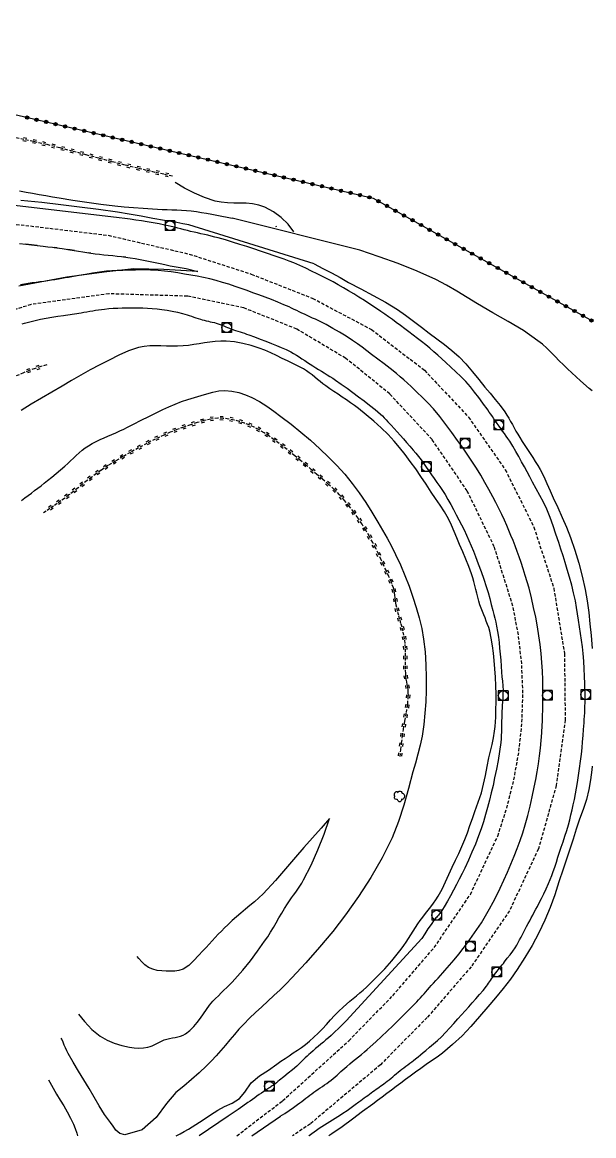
# Model space of a CAD drawing. Header units: millimetres. Extents: x 164000 to 165000, y 151998 to 153000.
# Drawn here: x 164912.5 to 165000.2, y 152000 to 152171 of the extents above; entities that cross this region are included whole.
import ezdxf

# ---------------------------------------------------------------- set-up
doc = ezdxf.new("R2010")
doc.units = ezdxf.units.MM
doc.linetypes.add('DASHED', pattern=[0.75, 0.5, -0.25])
doc.layers.get('0').update_dxf_attribs({"linetype": 'CONTINUOUS'})
for name, color, linetype in [('W0001', 6, 'DASHED'), ('W0008', 7, 'CONTINUOUS'), ('W0010', 4, 'CONTINUOUS'), ('W0211', 2, 'CONTINUOUS'), ('W0214', 2, 'CONTINUOUS'), ('W0220', 5, 'DASHED'), ('W0300', 7, 'CONTINUOUS'), ('W0323', 7, 'CONTINUOUS'), ('W0420', 7, 'CONTINUOUS')]:
    doc.layers.add(name, color=color, linetype=linetype)

# ---------------------------------------------------------------- blocks, each defined once
blk = doc.blocks.new('T420')
for p, q in [((0.75, 0.75), (-0.75, 0.75)), ((-0.75, 0.75), (-0.75, -0.75)), ((0.75, 0.75), (0.75, -0.75)), ((0.75, -0.75), (-0.75, -0.75))]:
    blk.add_line(p, q)
blk.add_ellipse((0, 0), major_axis=(-0.53, 0.53), ratio=1, start_param=3.926991, end_param=10.210176)
blk = doc.blocks.new('T300')
for p, q in [((-0.8, 0.51), (-0.86, 0.34)), ((-0.86, 0.34), (-0.86, 0.17)), ((-0.86, 0.17), (-0.74, 0.06)), ((-0.69, 0.63), (-0.8, 0.51)), ((-0.8, -0.06), (-0.74, 0.06)), ((-0.74, 0.06), (-0.69, 0.11)), ((-0.57, 0.69), (-0.69, 0.63)), ((-0.46, 0.69), (-0.57, 0.69)), ((-0.29, 0.63), (-0.46, 0.69)), ((-0.29, 0.63), (-0.17, 0.74)), ((-0.23, 0.57), (-0.29, 0.63)), ((-0.17, 0.74), (-0.06, 0.8)), ((-0.06, 0.8), (0.06, 0.8)), ((0.06, 0.8), (0.23, 0.74)), ((0.23, 0.74), (0.34, 0.63)), ((0.34, 0.63), (0.4, 0.51)), ((0.46, 0.46), (0.34, 0.46)), ((0.4, 0.51), (0.4, 0.46)), ((0.57, 0.4), (0.46, 0.46)), ((0.57, 0.4), (0.69, 0.29)), ((0.69, 0.29), (0.74, 0.17)), ((0.74, 0.06), (0.69, -0.17)), ((0.74, 0.17), (0.74, 0.06)), ((-0.8, -0.17), (-0.8, -0.06)), ((-0.8, -0.23), (-0.8, -0.17)), ((-0.74, -0.34), (-0.8, -0.23)), ((-0.69, -0.4), (-0.74, -0.34)), ((-0.51, -0.46), (-0.69, -0.4)), ((-0.4, -0.46), (-0.51, -0.46)), ((-0.4, -0.46), (-0.34, -0.46)), ((-0.34, -0.46), (-0.34, -0.4)), ((-0.34, -0.51), (-0.34, -0.46)), ((-0.29, -0.63), (-0.34, -0.51)), ((-0.17, -0.74), (-0.29, -0.63)), ((-0.06, -0.8), (-0.17, -0.74)), ((0.06, -0.8), (-0.06, -0.8)), ((0.17, -0.74), (0.06, -0.8)), ((0.23, -0.69), (0.17, -0.74)), ((0.29, -0.46), (0.23, -0.46)), ((0.29, -0.63), (0.23, -0.69)), ((0.46, -0.4), (0.29, -0.46)), ((0.34, -0.51), (0.29, -0.63)), ((0.34, -0.51), (0.34, -0.46)), ((0.57, -0.34), (0.46, -0.4)), ((0.63, -0.29), (0.57, -0.34)), ((0.69, -0.17), (0.63, -0.29))]:
    blk.add_line(p, q)
blk = doc.blocks.new('t323o')
at = {"color": 0, "linetype": 'Continuous'}
for radius in [0.25, 0.15]:
    blk.add_circle((0, 0), radius, dxfattribs=at)
blk = doc.blocks.new('t220o')
at = {"color": 0, "linetype": 'Continuous'}
for p, q in [((-0.25, 0.25), (0.25, 0.25)), ((-0.25, -0.25), (0.25, -0.25))]:
    blk.add_line(p, q, dxfattribs=at)

msp = doc.modelspace()

# ---------------------------------------------------------------- linework, layer by layer
at = {"layer": 'W0001'}
for points in [[(164900.34, 152140.8), (164913.03, 152139.81), (164925.71, 152138.28), (164938.14, 152135.4), (164947.67, 152132.31), (164957.1, 152128.6), (164966.13, 152123.8), (164974.28, 152117.55), (164981.02, 152110.36), (164986.66, 152102.28), (164991.07, 152093.46), (164994.11, 152084.07), (164995.75, 152074.03), (164995.86, 152063.86), (164994.5, 152053.8), (164991.74, 152044.04), (164987.31, 152034.56), (164981.43, 152025.96), (164974.67, 152018.16), (164967.49, 152010.89), (164956.73, 152001.82), (164954, 152000)], [(164945.45, 152000), (164952.48, 152005.38), (164962.63, 152014.58), (164969.39, 152021.51), (164975.76, 152028.92), (164981.31, 152037.07), (164985.51, 152046.03), (164986.89, 152050.29), (164987.98, 152054.64), (164988.77, 152059.05), (164989.23, 152063.5), (164989.37, 152067.99), (164989.19, 152072.47), (164988.68, 152076.94), (164987.83, 152081.35), (164984.97, 152090.46), (164980.81, 152099.05), (164975.42, 152106.93), (164968.92, 152113.93), (164962.15, 152119.41), (164954.64, 152123.89), (164946.49, 152127.14), (164937.87, 152128.93), (164925.8, 152129.3), (164913.84, 152127.65), (164902.31, 152124)]]:
    msp.add_lwpolyline(points, dxfattribs=at)
at = {"layer": 'W0008'}
for points in [[(164927.38, 152140.99), (164894.71, 152144.79)], [(164956.49, 152000), (164956.56, 152000.05), (164956.94, 152000.33), (164957.32, 152000.61), (164957.7, 152000.88), (164958.09, 152001.15), (164958.48, 152001.42), (164958.88, 152001.68), (164959.29, 152001.94), (164959.7, 152002.19), (164960.11, 152002.44), (164960.52, 152002.69), (164960.93, 152002.95), (164961.34, 152003.2), (164961.74, 152003.47), (164962.36, 152003.9), (164962.98, 152004.33), (164963.59, 152004.78), (164964.2, 152005.22), (164964.47, 152005.42), (164964.74, 152005.61), (164965.01, 152005.81), (164965.28, 152006), (164965.54, 152006.2), (164965.81, 152006.4), (164966.08, 152006.59), (164966.35, 152006.79), (164966.59, 152006.96), (164966.83, 152007.13), (164967.08, 152007.3), (164967.32, 152007.47), (164967.56, 152007.64), (164967.8, 152007.81), (164968.03, 152007.98), (164968.27, 152008.16), (164968.55, 152008.38), (164968.84, 152008.61), (164969.12, 152008.84), (164969.39, 152009.07), (164969.67, 152009.31), (164969.95, 152009.54), (164970.23, 152009.77), (164970.51, 152010), (164970.8, 152010.23), (164971.1, 152010.45), (164971.4, 152010.68), (164971.7, 152010.9), (164971.99, 152011.12), (164972.29, 152011.35), (164972.59, 152011.57), (164972.88, 152011.8), (164973.28, 152012.12), (164973.67, 152012.44), (164974.06, 152012.77), (164974.45, 152013.1), (164975.05, 152013.61), (164975.66, 152014.12), (164976.27, 152014.63), (164976.85, 152015.18), (164977.51, 152015.85), (164978.14, 152016.55), (164978.76, 152017.25), (164979.38, 152017.95), (164979.94, 152018.56), (164980.49, 152019.18), (164981.05, 152019.79), (164981.6, 152020.41), (164982.15, 152021.04), (164982.71, 152021.67), (164983.25, 152022.31), (164983.78, 152022.97), (164983.94, 152023.19), (164984.1, 152023.41), (164984.25, 152023.63), (164984.41, 152023.86), (164984.56, 152024.08), (164984.71, 152024.31), (164984.86, 152024.53), (164985.02, 152024.75), (164985.21, 152025), (164985.4, 152025.25), (164985.59, 152025.49), (164985.79, 152025.74), (164985.98, 152025.98), (164986.17, 152026.23), (164986.37, 152026.47), (164986.56, 152026.72), (164986.97, 152027.25), (164987.39, 152027.78), (164987.8, 152028.32), (164988.18, 152028.88), (164988.42, 152029.27), (164988.65, 152029.68), (164988.87, 152030.08), (164989.09, 152030.5), (164989.29, 152030.91), (164989.5, 152031.32), (164989.71, 152031.73), (164989.93, 152032.14), (164990.17, 152032.58), (164990.41, 152033.02), (164990.65, 152033.45), (164990.88, 152033.89), (164991.12, 152034.33), (164991.36, 152034.77), (164991.59, 152035.21), (164991.82, 152035.65), (164992.21, 152036.41), (164992.59, 152037.17), (164992.95, 152037.94), (164993.3, 152038.72), (164993.56, 152039.34), (164993.8, 152039.97), (164994.02, 152040.6), (164994.25, 152041.23), (164994.51, 152042), (164994.75, 152042.77), (164995, 152043.54), (164995.24, 152044.31), (164995.53, 152045.16), (164995.81, 152046.02), (164996.09, 152046.87), (164996.35, 152047.73), (164996.56, 152048.5), (164996.75, 152049.27), (164996.93, 152050.04), (164997.11, 152050.81), (164997.29, 152051.66), (164997.45, 152052.52), (164997.61, 152053.38), (164997.75, 152054.24), (164997.92, 152055.32), (164998.08, 152056.42), (164998.22, 152057.51), (164998.35, 152058.61), (164998.45, 152059.55), (164998.54, 152060.49), (164998.62, 152061.44), (164998.7, 152062.38), (164998.73, 152062.89), (164998.77, 152063.41), (164998.8, 152063.92), (164998.83, 152064.43), (164998.86, 152064.94), (164998.88, 152065.46), (164998.9, 152065.97), (164998.91, 152066.48), (164998.92, 152067.21), (164998.91, 152067.94), (164998.88, 152068.67), (164998.86, 152069.4), (164998.82, 152070.56), (164998.77, 152071.72), (164998.71, 152072.88), (164998.62, 152074.04), (164998.5, 152075.07), (164998.36, 152076.1), (164998.2, 152077.13), (164998.05, 152078.16), (164997.91, 152079.16), (164997.77, 152080.15), (164997.61, 152081.14), (164997.43, 152082.13), (164997.16, 152083.35), (164996.86, 152084.57), (164996.53, 152085.78), (164996.19, 152086.98), (164995.88, 152088.02), (164995.55, 152089.05), (164995.21, 152090.08), (164994.87, 152091.11), (164994.44, 152092.39), (164994.01, 152093.68), (164993.55, 152094.95), (164993.03, 152096.21), (164992.53, 152097.28), (164991.98, 152098.32), (164991.41, 152099.35), (164990.85, 152100.39), (164990.43, 152101.17), (164990.02, 152101.95), (164989.6, 152102.72), (164989.18, 152103.49), (164988.73, 152104.29), (164988.28, 152105.1), (164987.82, 152105.89), (164987.34, 152106.68), (164987.08, 152107.07), (164986.81, 152107.46), (164986.54, 152107.84), (164986.26, 152108.22), (164985.99, 152108.6), (164985.71, 152108.98), (164985.43, 152109.37), (164985.16, 152109.75), (164984.92, 152110.09), (164984.68, 152110.44), (164984.44, 152110.79), (164984.21, 152111.13), (164983.97, 152111.48), (164983.73, 152111.82), (164983.49, 152112.16), (164983.24, 152112.5), (164982.61, 152113.35), (164981.96, 152114.19), (164981.3, 152115.02), (164980.6, 152115.82), (164979.86, 152116.59), (164979.09, 152117.32), (164978.3, 152118.04), (164977.52, 152118.76), (164976.92, 152119.32), (164976.32, 152119.87), (164975.71, 152120.41), (164975.09, 152120.95), (164974.46, 152121.46), (164973.82, 152121.96), (164973.18, 152122.45), (164972.53, 152122.94), (164971.88, 152123.44), (164971.23, 152123.93), (164970.57, 152124.43), (164969.91, 152124.91), (164969.33, 152125.33), (164968.75, 152125.74), (164968.16, 152126.15), (164967.57, 152126.56), (164966.73, 152127.13), (164965.88, 152127.69), (164965.03, 152128.25), (164964.17, 152128.79), (164963.39, 152129.28), (164962.6, 152129.76), (164961.81, 152130.23), (164961.01, 152130.68), (164960.22, 152131.12), (164959.42, 152131.54), (164958.61, 152131.95), (164957.8, 152132.36), (164956.91, 152132.79), (164956.02, 152133.22), (164955.12, 152133.64), (164954.22, 152134.03), (164953.46, 152134.33), (164952.7, 152134.6), (164951.93, 152134.87), (164951.17, 152135.13), (164950.13, 152135.49), (164949.08, 152135.85), (164948.03, 152136.2), (164946.99, 152136.54), (164945.88, 152136.89), (164944.78, 152137.24), (164943.68, 152137.57), (164942.56, 152137.89), (164942.04, 152138.02), (164941.51, 152138.15), (164940.99, 152138.28), (164940.46, 152138.4), (164939.93, 152138.52), (164939.41, 152138.64), (164938.88, 152138.76), (164938.35, 152138.88), (164937.86, 152139.01), (164937.36, 152139.13), (164936.87, 152139.26), (164936.38, 152139.38), (164935.88, 152139.51), (164935.38, 152139.63), (164934.89, 152139.75), (164934.39, 152139.85), (164933.5, 152140.03), (164932.6, 152140.19), (164931.7, 152140.33), (164930.8, 152140.48), (164929.95, 152140.61), (164929.09, 152140.74), (164928.23, 152140.87), (164927.38, 152140.99)], [(164912.08, 152137.02), (164913.02, 152136.93), (164913.89, 152136.83), (164914.79, 152136.73), (164913.02, 152136.93), (164915.7, 152136.62), (164916.42, 152136.53), (164917.15, 152136.44), (164917.88, 152136.34), (164917.39, 152136.41), (164918.61, 152136.24), (164919.24, 152136.15), (164919.88, 152136.05), (164920.51, 152135.95), (164919.47, 152136.12), (164921.14, 152135.84), (164921.78, 152135.74), (164922.41, 152135.64), (164923.04, 152135.55), (164922.71, 152135.59), (164923.68, 152135.46), (164924.35, 152135.37), (164925.03, 152135.3), (164925.7, 152135.23)], [(164925.7, 152135.23), (164926.38, 152135.16), (164927.05, 152135.09), (164927.73, 152135.02), (164928.4, 152134.93), (164928.04, 152135), (164929.07, 152134.84), (164929.85, 152134.71), (164930.61, 152134.57), (164931.38, 152134.42)], [(164931.38, 152134.42), (164932.14, 152134.26)], [(164932.14, 152134.26), (164932.9, 152134.09), (164933.67, 152133.93), (164934.4, 152133.78), (164935.2, 152133.62), (164936.42, 152133.39), (164937.65, 152133.16)], [(164937.65, 152133.16), (164939.44, 152132.71), (164934.21, 152133.02), (164929.61, 152133.14), (164925.48, 152132.69), (164919.32, 152131.86), (164911.96, 152130.45)], [(164912.46, 152124.69), (164912.86, 152124.79), (164913.26, 152124.9), (164913.67, 152125.01), (164914.07, 152125.11), (164914.48, 152125.21), (164914.88, 152125.31), (164915.29, 152125.4), (164916.17, 152125.57), (164917.05, 152125.71), (164917.94, 152125.85), (164918.82, 152125.99), (164919.16, 152126.04), (164919.5, 152126.09), (164919.84, 152126.14), (164920.17, 152126.19), (164920.51, 152126.24), (164920.85, 152126.29), (164921.18, 152126.34), (164921.52, 152126.39), (164921.97, 152126.47), (164922.42, 152126.54), (164922.86, 152126.62), (164923.31, 152126.7), (164923.76, 152126.77), (164924.21, 152126.84), (164924.66, 152126.91), (164925.11, 152126.96), (164925.8, 152127.02), (164926.48, 152127.07), (164927.17, 152127.1), (164927.86, 152127.12), (164928.64, 152127.15), (164929.42, 152127.16), (164930.21, 152127.17), (164930.99, 152127.15), (164931.73, 152127.11), (164932.46, 152127.06), (164933.2, 152127), (164933.93, 152126.91), (164934.73, 152126.79), (164935.53, 152126.64), (164936.32, 152126.48), (164937.11, 152126.29), (164937.46, 152126.19), (164937.8, 152126.08), (164938.14, 152125.97), (164938.48, 152125.85), (164938.82, 152125.73), (164939.15, 152125.61), (164939.49, 152125.5), (164939.84, 152125.4), (164940.14, 152125.31), (164940.45, 152125.24), (164940.76, 152125.16), (164941.07, 152125.09), (164941.37, 152125.02), (164941.68, 152124.95), (164941.99, 152124.87), (164942.29, 152124.78), (164942.58, 152124.68), (164942.87, 152124.58), (164943.16, 152124.47), (164943.44, 152124.36), (164943.73, 152124.24), (164944.01, 152124.13), (164944.3, 152124.02), (164944.59, 152123.91), (164944.92, 152123.79), (164945.26, 152123.68), (164945.6, 152123.57), (164945.93, 152123.45), (164946.27, 152123.34), (164946.61, 152123.23), (164946.95, 152123.11), (164947.28, 152123), (164948.16, 152122.67), (164949.04, 152122.34), (164949.92, 152122), (164950.79, 152121.65), (164951.53, 152121.35), (164952.27, 152121.05), (164953.01, 152120.73), (164953.73, 152120.38), (164954.17, 152120.14), (164954.6, 152119.88), (164955.03, 152119.61), (164955.45, 152119.33), (164955.87, 152119.05), (164956.29, 152118.77), (164956.71, 152118.49), (164957.13, 152118.22), (164957.56, 152117.95), (164957.99, 152117.68), (164958.43, 152117.41), (164958.86, 152117.14), (164959.3, 152116.87), (164959.73, 152116.6), (164960.16, 152116.32), (164960.58, 152116.04), (164961.48, 152115.42), (164962.38, 152114.79), (164963.27, 152114.15), (164964.14, 152113.5), (164965, 152112.85), (164965.84, 152112.2), (164966.68, 152111.53), (164967.49, 152110.83), (164967.79, 152110.54), (164968.08, 152110.25), (164968.36, 152109.94), (164968.65, 152109.64), (164969.12, 152109.14), (164969.59, 152108.62), (164970.05, 152108.11), (164970.51, 152107.59), (164971.01, 152107.02), (164971.52, 152106.45), (164972.01, 152105.88), (164972.5, 152105.3), (164972.92, 152104.8), (164973.33, 152104.3), (164973.73, 152103.79), (164974.12, 152103.28), (164974.54, 152102.7), (164974.94, 152102.11), (164975.34, 152101.52), (164975.74, 152100.93), (164976.17, 152100.32), (164976.59, 152099.71), (164977.01, 152099.1), (164977.41, 152098.47), (164977.86, 152097.71), (164978.29, 152096.94), (164978.7, 152096.15), (164979.11, 152095.37), (164979.53, 152094.6), (164979.94, 152093.82), (164980.35, 152093.04), (164980.73, 152092.24), (164981.09, 152091.43), (164981.43, 152090.61), (164981.76, 152089.78), (164982.08, 152088.95), (164982.52, 152087.81), (164982.95, 152086.66), (164983.37, 152085.5), (164983.75, 152084.34), (164984.03, 152083.42), (164984.28, 152082.5), (164984.51, 152081.57), (164984.75, 152080.64), (164984.91, 152080.05), (164985.07, 152079.46), (164985.22, 152078.87), (164985.34, 152078.27), (164985.49, 152077.43), (164985.61, 152076.59), (164985.71, 152075.74), (164985.8, 152074.9), (164985.89, 152073.98), (164985.97, 152073.05), (164986.03, 152072.13), (164986.1, 152071.2), (164986.16, 152070.5), (164986.23, 152069.8), (164986.29, 152069.1), (164986.32, 152068.4), (164986.31, 152067.94), (164986.3, 152067.48), (164986.28, 152067.03), (164986.25, 152066.57), (164986.21, 152066.12), (164986.18, 152065.67), (164986.15, 152065.21), (164986.13, 152064.76), (164986.11, 152064.21), (164986.1, 152063.66), (164986.09, 152063.12), (164986.08, 152062.57), (164986.07, 152062.02), (164986.05, 152061.48), (164986.01, 152060.93), (164985.97, 152060.39), (164985.79, 152059.01), (164985.56, 152057.65), (164985.3, 152056.29), (164985.02, 152054.94), (164984.78, 152053.8), (164984.52, 152052.66), (164984.24, 152051.53), (164983.94, 152050.4), (164983.63, 152049.31), (164983.3, 152048.22), (164982.95, 152047.14), (164982.57, 152046.06), (164982.08, 152044.8), (164981.55, 152043.56), (164981, 152042.32), (164980.44, 152041.1), (164980.02, 152040.25), (164979.6, 152039.4), (164979.16, 152038.56), (164978.71, 152037.73), (164978.25, 152036.86), (164977.79, 152036), (164977.3, 152035.15), (164976.77, 152034.33), (164976.65, 152034.17), (164976.53, 152034.02), (164976.4, 152033.87), (164976.27, 152033.73), (164976.14, 152033.59), (164976.01, 152033.44), (164975.89, 152033.29), (164975.77, 152033.14), (164975.26, 152032.45), (164974.76, 152031.75), (164974.29, 152031.03), (164973.83, 152030.31)], [(164962.23, 152017.63), (164973.83, 152030.31)], [(164962.23, 152017.63), (164961.66, 152017.06), (164961.08, 152016.49), (164960.5, 152015.94), (164959.91, 152015.39), (164959.52, 152015.05), (164959.13, 152014.71), (164958.73, 152014.37), (164958.33, 152014.04), (164957.93, 152013.71), (164957.53, 152013.38), (164957.14, 152013.04), (164956.75, 152012.69), (164956.48, 152012.45), (164956.22, 152012.2), (164955.96, 152011.95), (164955.7, 152011.69), (164955.44, 152011.44), (164955.18, 152011.19), (164954.92, 152010.94), (164954.65, 152010.7), (164954, 152010.14), (164953.34, 152009.61), (164952.67, 152009.07), (164952, 152008.54), (164951.76, 152008.33), (164951.51, 152008.13), (164951.26, 152007.92), (164951.01, 152007.73), (164950.87, 152007.64), (164950.74, 152007.55), (164950.61, 152007.46), (164950.47, 152007.37), (164950.33, 152007.29), (164950.2, 152007.2), (164950.06, 152007.12), (164949.93, 152007.03), (164949.58, 152006.79), (164949.23, 152006.55), (164948.88, 152006.31), (164948.53, 152006.06), (164948.19, 152005.82), (164947.84, 152005.57), (164947.49, 152005.33), (164947.15, 152005.09), (164946.39, 152004.56), (164945.64, 152004.03), (164944.88, 152003.51), (164944.13, 152002.98)], [(164944.13, 152002.98), (164939.65, 152000)]]:
    msp.add_lwpolyline(points, dxfattribs=at)
at = {"layer": 'W0010'}
for points in [[(164938.06, 152139.91), (164937.13, 152140.07), (164936.21, 152140.23), (164935.29, 152140.39), (164934.36, 152140.56), (164932.55, 152140.88), (164930.74, 152141.21), (164928.92, 152141.53), (164927.11, 152141.82), (164924.21, 152142.24), (164921.31, 152142.62), (164918.41, 152142.97), (164915.51, 152143.31), (164914.43, 152143.42), (164913.35, 152143.53), (164912.27, 152143.63)], [(164957.32, 152133.92), (164938.06, 152139.91)], [(164952.12, 152002.98), (164952.79, 152003.43), (164953.46, 152003.88), (164954.12, 152004.35), (164954.78, 152004.82), (164955.1, 152005.05), (164955.41, 152005.28), (164955.72, 152005.51), (164956.02, 152005.75), (164956.33, 152005.98), (164956.64, 152006.22), (164956.95, 152006.45), (164957.26, 152006.68), (164957.59, 152006.91), (164957.92, 152007.14), (164958.26, 152007.36), (164958.59, 152007.58), (164958.93, 152007.81), (164959.26, 152008.03), (164959.59, 152008.27), (164959.91, 152008.51), (164960.22, 152008.77), (164960.53, 152009.03), (164960.83, 152009.29), (164961.13, 152009.56), (164961.43, 152009.84), (164961.73, 152010.11), (164962.03, 152010.38), (164962.33, 152010.64), (164962.78, 152011.02), (164963.23, 152011.39), (164963.68, 152011.76), (164964.13, 152012.13), (164964.59, 152012.5), (164965.04, 152012.88), (164965.48, 152013.25), (164965.92, 152013.64), (164966.8, 152014.43), (164967.67, 152015.24), (164968.52, 152016.05), (164969.38, 152016.87), (164970.31, 152017.79), (164971.24, 152018.7), (164972.17, 152019.63), (164973.07, 152020.57), (164973.35, 152020.87), (164973.63, 152021.18), (164973.91, 152021.49), (164974.19, 152021.8), (164974.46, 152022.12), (164974.73, 152022.43), (164975.01, 152022.74), (164975.28, 152023.05), (164975.63, 152023.44), (164975.99, 152023.83), (164976.34, 152024.22), (164976.7, 152024.61), (164977.05, 152025), (164977.4, 152025.39), (164977.75, 152025.78), (164978.09, 152026.18), (164978.8, 152027.03), (164979.51, 152027.88), (164980.2, 152028.75), (164980.87, 152029.63), (164981.6, 152030.65), (164982.31, 152031.68), (164982.99, 152032.72), (164983.65, 152033.79), (164984.24, 152034.83), (164984.81, 152035.88), (164985.36, 152036.95), (164985.88, 152038.02), (164986.46, 152039.24), (164987.01, 152040.46), (164987.54, 152041.69), (164988.04, 152042.93), (164988.5, 152044.13), (164988.93, 152045.33), (164989.34, 152046.54), (164989.71, 152047.76), (164990.11, 152049.19), (164990.46, 152050.62), (164990.79, 152052.06), (164991.09, 152053.51), (164991.33, 152054.71), (164991.55, 152055.91), (164991.75, 152057.12), (164991.93, 152058.34), (164992.06, 152059.51), (164992.17, 152060.69), (164992.26, 152061.87), (164992.33, 152063.06), (164992.36, 152063.6), (164992.38, 152064.13), (164992.4, 152064.67), (164992.42, 152065.21), (164992.43, 152065.75), (164992.44, 152066.29), (164992.44, 152066.83), (164992.44, 152067.37), (164992.43, 152068.7), (164992.41, 152070.03), (164992.36, 152071.36), (164992.28, 152072.69), (164992.16, 152074.05), (164992, 152075.42), (164991.82, 152076.78), (164991.6, 152078.14), (164991.33, 152079.63), (164991.02, 152081.12), (164990.68, 152082.6), (164990.31, 152084.07), (164990.03, 152085.07), (164989.74, 152086.06), (164989.42, 152087.05), (164989.09, 152088.04), (164988.8, 152088.88), (164988.5, 152089.73), (164988.18, 152090.57), (164987.85, 152091.41), (164987.54, 152092.19), (164987.21, 152092.97), (164986.88, 152093.74), (164986.53, 152094.51), (164986.11, 152095.42), (164985.67, 152096.33), (164985.22, 152097.23), (164984.75, 152098.12), (164984.15, 152099.24), (164983.54, 152100.34), (164982.9, 152101.44), (164982.24, 152102.52), (164981.54, 152103.61), (164980.82, 152104.68), (164980.08, 152105.73), (164979.33, 152106.78), (164978.44, 152108.01), (164977.55, 152109.24), (164976.63, 152110.45), (164975.66, 152111.61), (164974.84, 152112.51), (164973.97, 152113.37), (164973.09, 152114.21), (164972.21, 152115.04), (164971.65, 152115.56), (164971.09, 152116.07), (164970.52, 152116.57), (164969.94, 152117.06), (164969.01, 152117.82), (164968.06, 152118.55), (164967.1, 152119.28), (164966.14, 152120), (164965.42, 152120.54), (164964.7, 152121.09), (164963.97, 152121.62), (164963.23, 152122.13), (164962.24, 152122.77), (164961.23, 152123.39), (164960.21, 152123.99), (164959.18, 152124.56), (164958.77, 152124.77), (164958.35, 152124.98), (164957.93, 152125.18), (164957.5, 152125.38), (164957.08, 152125.57), (164956.65, 152125.76), (164956.23, 152125.95), (164955.81, 152126.15), (164955.42, 152126.34), (164955.03, 152126.53), (164954.64, 152126.72), (164954.25, 152126.91), (164953.86, 152127.1), (164953.47, 152127.28), (164953.07, 152127.46), (164952.68, 152127.63), (164951.72, 152128.03), (164950.76, 152128.4), (164949.79, 152128.76), (164948.82, 152129.12), (164947.91, 152129.46), (164947.01, 152129.8), (164946.1, 152130.13), (164945.18, 152130.44), (164944.22, 152130.76), (164943.25, 152131.06), (164942.28, 152131.34), (164941.29, 152131.6), (164940.33, 152131.82), (164939.36, 152132), (164938.38, 152132.17), (164937.41, 152132.33), (164936.4, 152132.5), (164935.38, 152132.66), (164934.36, 152132.8), (164933.34, 152132.9), (164932.19, 152132.95), (164931.04, 152132.96), (164929.9, 152132.95), (164928.75, 152132.92), (164927.92, 152132.9), (164927.09, 152132.87), (164926.26, 152132.83), (164925.43, 152132.76), (164924.36, 152132.63), (164923.3, 152132.45), (164922.23, 152132.27), (164921.17, 152132.09), (164920.65, 152132), (164920.13, 152131.91), (164919.6, 152131.82), (164919.08, 152131.73), (164918.56, 152131.64), (164918.04, 152131.56), (164917.51, 152131.47), (164916.99, 152131.38), (164916.4, 152131.29), (164915.8, 152131.21), (164915.21, 152131.12), (164914.61, 152131.04), (164914.02, 152130.96), (164913.42, 152130.87), (164912.83, 152130.77), (164912.24, 152130.66)], [(164947.73, 152000), (164952.17, 152003.01)]]:
    msp.add_lwpolyline(points, dxfattribs=at)
at = {"layer": 'W0211'}
for points in [[(164912.06, 152145.1), (164913.08, 152144.93), (164914.09, 152144.74), (164915.1, 152144.56), (164916.12, 152144.38), (164917.13, 152144.2), (164918.15, 152144.04), (164920.28, 152143.7), (164922.42, 152143.38), (164924.56, 152143.08), (164926.7, 152142.82), (164928.15, 152142.67), (164929.6, 152142.55), (164931.05, 152142.44), (164932.5, 152142.34), (164933.24, 152142.29), (164933.98, 152142.27), (164934.73, 152142.24), (164935.47, 152142.22), (164936.21, 152142.2), (164936.95, 152142.16), (164937.69, 152142.11), (164938.43, 152142.04), (164939.23, 152141.94), (164940.02, 152141.81), (164940.8, 152141.67), (164941.59, 152141.52), (164942.37, 152141.36), (164943.15, 152141.21), (164943.94, 152141.05), (164944.72, 152140.91)], [(165000, 152114.38), (164999.56, 152114.76), (164998.2, 152115.94), (164996.86, 152117.14), (164996.21, 152117.76), (164995.58, 152118.39), (164994.95, 152119.03), (164994.33, 152119.67), (164993.7, 152120.31), (164993.05, 152120.94), (164992.38, 152121.54), (164991.68, 152122.1), (164989.45, 152123.67), (164987.11, 152125.06), (164984.73, 152126.39), (164982.38, 152127.74), (164980.8, 152128.71), (164979.22, 152129.69), (164977.63, 152130.63), (164975.98, 152131.49), (164973.13, 152132.78), (164970.22, 152133.93), (164967.28, 152134.98), (164964.33, 152136), (164944.72, 152140.91)], [(164951.41, 152139.72), (164951.46, 152139.56)], [(164952.08, 152139.13), (164952.08, 152139.13)], [(164912.4, 152097.56), (164912.9, 152097.94), (164913.4, 152098.32), (164913.9, 152098.69), (164914.39, 152099.07), (164914.89, 152099.45), (164915.39, 152099.83), (164915.88, 152100.22), (164916.37, 152100.61), (164917.04, 152101.16), (164917.7, 152101.72), (164918.35, 152102.28), (164919.01, 152102.84), (164919.47, 152103.24), (164919.91, 152103.65), (164920.35, 152104.06), (164920.79, 152104.47), (164921.24, 152104.87), (164921.7, 152105.26), (164922.18, 152105.63), (164922.68, 152105.97), (164923.25, 152106.32), (164923.84, 152106.63), (164924.44, 152106.92), (164925.05, 152107.18), (164925.66, 152107.44), (164926.27, 152107.69), (164926.88, 152107.96), (164927.48, 152108.24), (164928.08, 152108.53), (164928.67, 152108.83), (164929.26, 152109.13), (164929.86, 152109.43), (164930.45, 152109.73), (164931.04, 152110.03), (164931.63, 152110.32), (164932.23, 152110.61), (164933.15, 152111.07), (164934.07, 152111.52), (164935.01, 152111.96), (164935.95, 152112.37), (164936.94, 152112.74), (164937.93, 152113.07), (164938.94, 152113.38), (164939.95, 152113.66), (164940.84, 152113.92), (164941.74, 152114.2), (164942.67, 152114.4), (164943.61, 152114.47), (164944.69, 152114.37), (164945.74, 152114.14), (164946.76, 152113.8), (164947.74, 152113.39), (164948.94, 152112.77), (164950.07, 152112.04), (164951.15, 152111.25), (164952.22, 152110.45), (164953.77, 152109.28), (164955.29, 152108.06), (164956.77, 152106.8), (164958.21, 152105.49), (164959.51, 152104.22), (164960.79, 152102.92), (164962.01, 152101.58), (164963.17, 152100.17), (164964.24, 152098.75), (164965.24, 152097.27), (164966.18, 152095.76), (164967.11, 152094.24), (164967.83, 152093.02), (164968.52, 152091.79), (164969.18, 152090.54), (164969.81, 152089.28), (164970.55, 152087.67), (164971.24, 152086.04), (164971.89, 152084.39), (164972.48, 152082.72), (164972.98, 152081.13), (164973.44, 152079.52), (164973.83, 152077.89), (164974.12, 152076.25), (164974.35, 152074.29), (164974.48, 152072.33), (164974.52, 152070.36), (164974.5, 152068.4), (164974.44, 152066.64), (164974.32, 152064.88), (164974.14, 152063.13), (164973.88, 152061.38), (164973.6, 152059.99), (164973.25, 152058.61), (164972.87, 152057.24), (164972.48, 152055.88), (164971.78, 152053.33), (164971.08, 152050.77), (164970.28, 152048.24), (164969.29, 152045.77), (164967.75, 152042.66), (164966, 152039.66), (164964.11, 152036.76), (164962.12, 152033.92), (164960.2, 152031.39), (164958.16, 152028.94), (164956.05, 152026.57), (164953.89, 152024.24), (164953, 152023.32), (164952.08, 152022.42), (164951.15, 152021.55), (164950.21, 152020.68), (164949.26, 152019.82), (164948.32, 152018.94), (164947.4, 152018.06), (164946.5, 152017.14), (164945.77, 152016.36), (164945.06, 152015.56), (164944.36, 152014.74), (164943.68, 152013.92), (164942.98, 152013.1), (164942.28, 152012.29), (164941.56, 152011.49), (164940.81, 152010.72), (164939.67, 152009.65), (164938.49, 152008.63), (164937.29, 152007.63), (164936.09, 152006.62), (164934.62, 152004.94), (164933.05, 152002.79), (164930.91, 152000.9), (164928.24, 152000.15), (164927.47, 152000.36), (164926.86, 152000.88), (164926.43, 152001.49), (164926.05, 152002.01), (164925.11, 152003.25), (164924.3, 152004.58), (164923.54, 152005.94), (164922.76, 152007.27), (164921.94, 152008.6), (164921.12, 152009.93), (164920.32, 152011.28), (164919.55, 152012.64), (164919.34, 152013.06), (164919.14, 152013.5), (164918.95, 152013.93), (164918.76, 152014.37), (164918.57, 152014.81), (164918.49, 152014.98)], [(164959.69, 152048.71), (164958.38, 152047.22), (164957.06, 152045.74), (164955.75, 152044.25), (164954.43, 152042.77), (164953.82, 152042.07), (164953.21, 152041.35), (164952.6, 152040.64), (164952, 152039.93), (164951.38, 152039.22), (164950.76, 152038.52), (164950.12, 152037.83), (164949.47, 152037.16), (164948.82, 152036.54), (164948.15, 152035.93), (164947.46, 152035.35), (164946.77, 152034.77), (164946.07, 152034.2), (164945.38, 152033.62), (164944.71, 152033.03), (164944.05, 152032.41), (164943.55, 152031.93), (164943.07, 152031.43), (164942.6, 152030.93), (164942.14, 152030.42), (164941.67, 152029.91), (164941.2, 152029.41), (164940.73, 152028.91), (164940.24, 152028.42), (164939.55, 152027.68), (164938.86, 152026.89), (164938.09, 152026.15), (164937.19, 152025.59), (164936.56, 152025.37), (164935.91, 152025.27), (164935.25, 152025.25), (164934.6, 152025.26), (164933.91, 152025.31), (164933.22, 152025.4), (164932.53, 152025.58), (164931.88, 152025.86), (164931.32, 152026.24), (164930.84, 152026.71), (164930.41, 152027.22), (164930.14, 152027.54)]]:
    msp.add_lwpolyline(points, dxfattribs=at)
at = {"layer": 'W0214'}
for points in [[(164954.19, 152138.8), (164953.31, 152139.99), (164952.26, 152141.03), (164951.07, 152141.91), (164949.76, 152142.61), (164948.83, 152142.93), (164947.87, 152143.12), (164946.89, 152143.2), (164945.92, 152143.22), (164944.97, 152143.23), (164944.01, 152143.25), (164943.05, 152143.35), (164942.1, 152143.55), (164940.49, 152144.08), (164938.93, 152144.73), (164937.42, 152145.5), (164935.98, 152146.38)], [(164957.32, 152133.92), (164958.64, 152133.21), (164959.96, 152132.5), (164961.29, 152131.78), (164962.6, 152131.06), (164964.49, 152130.05), (164966.39, 152129.05), (164968.27, 152128.02), (164970.1, 152126.91), (164971.36, 152126.04), (164972.58, 152125.12), (164973.78, 152124.18), (164974.99, 152123.24), (164976.15, 152122.36), (164977.33, 152121.5), (164978.48, 152120.6), (164979.57, 152119.62), (164980.63, 152118.52), (164981.62, 152117.34), (164982.58, 152116.15), (164983.54, 152114.96), (164984.32, 152114.02), (164985.1, 152113.09), (164985.87, 152112.14), (164986.59, 152111.15), (164986.9, 152110.68), (164987.2, 152110.2), (164987.48, 152109.71), (164987.76, 152109.21), (164988.03, 152108.72), (164988.31, 152108.22), (164988.59, 152107.73), (164988.88, 152107.24), (164989.27, 152106.62), (164989.66, 152106.01), (164990.07, 152105.4), (164990.47, 152104.79), (164990.87, 152104.18), (164991.27, 152103.57), (164991.65, 152102.94), (164992.01, 152102.31), (164992.56, 152101.24), (164993.06, 152100.15), (164993.55, 152099.06), (164994.03, 152097.96), (164994.72, 152096.46), (164995.41, 152094.96), (164996.08, 152093.44), (164996.67, 152091.89), (164997.34, 152089.92), (164997.95, 152087.93), (164998.48, 152085.91), (164998.94, 152083.88), (164999.25, 152082.13), (164999.48, 152080.36), (164999.66, 152078.59), (164999.83, 152076.81), (165000, 152074.85)], [(164936.15, 152000), (164936.72, 152000.29), (164937.38, 152000.64), (164938.03, 152001.01), (164939.16, 152001.72), (164940.28, 152002.45), (164941.39, 152003.19), (164942.51, 152003.93), (164943.55, 152004.48), (164944.72, 152005), (164945.85, 152005.7), (164946.69, 152006.7), (164947.64, 152008.1), (164948.94, 152009.19), (164950.32, 152010.08), (164951.6, 152010.97), (164952.21, 152011.43), (164952.84, 152011.87), (164953.47, 152012.29), (164954.11, 152012.71), (164954.75, 152013.13), (164955.38, 152013.56), (164955.99, 152014.02), (164956.59, 152014.5), (164957.28, 152015.12), (164957.94, 152015.76), (164958.58, 152016.43), (164959.21, 152017.1), (164959.84, 152017.78), (164960.46, 152018.46), (164961.11, 152019.12), (164961.77, 152019.76), (164962.27, 152020.21), (164962.78, 152020.65), (164963.29, 152021.08), (164963.81, 152021.5), (164964.33, 152021.93), (164964.85, 152022.36), (164965.35, 152022.81), (164965.84, 152023.27), (164967.01, 152024.43), (164968.15, 152025.62), (164969.25, 152026.85), (164970.29, 152028.12), (164970.69, 152028.65), (164971.07, 152029.19), (164971.44, 152029.75), (164971.79, 152030.3), (164972.15, 152030.86), (164972.5, 152031.42), (164972.86, 152031.97), (164973.23, 152032.52), (164973.62, 152033.06), (164974.02, 152033.59), (164974.43, 152034.11), (164974.83, 152034.64), (164975.24, 152035.16), (164975.63, 152035.7), (164976.01, 152036.25), (164976.36, 152036.81), (164976.96, 152037.89), (164977.5, 152039.01), (164978.01, 152040.14), (164978.52, 152041.26), (164979.01, 152042.31), (164979.51, 152043.35), (164979.98, 152044.4), (164980.44, 152045.47), (164980.85, 152046.54), (164981.24, 152047.63), (164981.62, 152048.72), (164982, 152049.81), (164982.26, 152050.52), (164982.52, 152051.22), (164982.78, 152051.93), (164983, 152052.64), (164983.34, 152053.98), (164983.62, 152055.33), (164983.88, 152056.69), (164984.16, 152058.04), (164984.39, 152059.06), (164984.63, 152060.08), (164984.86, 152061.1), (164985.02, 152062.14), (164985.1, 152062.84), (164985.16, 152063.55), (164985.2, 152064.26), (164985.22, 152064.97), (164985.23, 152065.68), (164985.24, 152066.39), (164985.24, 152067.1), (164985.24, 152067.8), (164985.21, 152069.1), (164985.16, 152070.4), (164985.08, 152071.69), (164984.97, 152072.98), (164984.84, 152074.12), (164984.7, 152075.26), (164984.52, 152076.39), (164984.27, 152077.51), (164984.12, 152078.03), (164983.94, 152078.53), (164983.75, 152079.03), (164983.55, 152079.52), (164983.35, 152080.01), (164983.15, 152080.51), (164982.95, 152081), (164982.78, 152081.51), (164982.6, 152082.1), (164982.44, 152082.7), (164982.29, 152083.3), (164982.14, 152083.9), (164982, 152084.5), (164981.84, 152085.1), (164981.67, 152085.69), (164981.49, 152086.28), (164981.07, 152087.43), (164980.61, 152088.57), (164980.13, 152089.69), (164979.65, 152090.81), (164979.24, 152091.8), (164978.84, 152092.79), (164978.4, 152093.77), (164977.93, 152094.73), (164977.31, 152095.79), (164976.65, 152096.82), (164975.96, 152097.84), (164975.28, 152098.85), (164974.5, 152100.04), (164973.71, 152101.24), (164972.91, 152102.42), (164972.07, 152103.57), (164971.27, 152104.63), (164970.44, 152105.68), (164969.58, 152106.69), (164968.67, 152107.67), (164967.59, 152108.73), (164966.46, 152109.75), (164965.3, 152110.72), (164964.12, 152111.67), (164963.51, 152112.13), (164962.89, 152112.58), (164962.26, 152113.01), (164961.62, 152113.44), (164960.99, 152113.87), (164960.35, 152114.29), (164959.72, 152114.73), (164959.1, 152115.17), (164958.67, 152115.49), (164958.25, 152115.82), (164957.83, 152116.16), (164957.41, 152116.5), (164956.99, 152116.83), (164956.56, 152117.16), (164956.12, 152117.47), (164955.67, 152117.76), (164954.87, 152118.21), (164954.05, 152118.62), (164953.21, 152119), (164952.38, 152119.38), (164951.51, 152119.8), (164950.64, 152120.23), (164949.76, 152120.63), (164948.85, 152120.97), (164947.62, 152121.35), (164946.36, 152121.67), (164945.09, 152121.9), (164943.8, 152122.02), (164942.97, 152122.03), (164942.13, 152121.98), (164941.3, 152121.88), (164940.48, 152121.76), (164939.66, 152121.62), (164938.84, 152121.49), (164938.02, 152121.38), (164937.19, 152121.3), (164936.34, 152121.26), (164935.49, 152121.26), (164934.64, 152121.28), (164933.79, 152121.31), (164932.93, 152121.32), (164932.08, 152121.29), (164931.22, 152121.21), (164930.37, 152121.05), (164928.8, 152120.56), (164927.3, 152119.89), (164925.85, 152119.13), (164924.41, 152118.38), (164922.93, 152117.61), (164921.48, 152116.79), (164920.05, 152115.96), (164918.61, 152115.12), (164917.02, 152114.2), (164915.44, 152113.29), (164913.87, 152112.35), (164912.32, 152111.37)], [(165000, 152056.76), (164999.95, 152056.18), (164999.77, 152054.68), (164999.51, 152053.18), (164999.11, 152051.63), (164998.61, 152050.11), (164998.08, 152048.6), (164997.56, 152047.09), (164997.07, 152045.55), (164996.58, 152044.02), (164996.08, 152042.49), (164995.57, 152040.96), (164994.91, 152038.99), (164994.26, 152037.01), (164993.57, 152035.04), (164992.76, 152033.11), (164991.82, 152031.15), (164990.78, 152029.24), (164989.68, 152027.36), (164988.5, 152025.53), (164987.45, 152024.04), (164986.33, 152022.59), (164985.18, 152021.18), (164984, 152019.79), (164982.7, 152018.29), (164981.38, 152016.8), (164980.02, 152015.36), (164978.57, 152013.99), (164977.8, 152013.33), (164977, 152012.7), (164976.19, 152012.09), (164975.36, 152011.5), (164974.53, 152010.92), (164973.69, 152010.34), (164972.87, 152009.76), (164972.05, 152009.16), (164971.33, 152008.62), (164970.62, 152008.09), (164969.9, 152007.55), (164969.19, 152007.01), (164968.48, 152006.47), (164967.76, 152005.94), (164967.05, 152005.4), (164966.33, 152004.87), (164964.76, 152003.71), (164963.2, 152002.54), (164961.62, 152001.39), (164960.02, 152000.28), (164959.57, 152000)], [(164921.13, 152018.66), (164922.06, 152017.52), (164923.18, 152016.31), (164924.46, 152015.28), (164925.52, 152014.68), (164926.63, 152014.21), (164927.79, 152013.86), (164928.97, 152013.61), (164929.67, 152013.51), (164930.38, 152013.47), (164931.09, 152013.5), (164931.8, 152013.61), (164932.13, 152013.7), (164932.46, 152013.82), (164932.77, 152013.96), (164933.08, 152014.12), (164933.38, 152014.28), (164933.68, 152014.44), (164933.99, 152014.59), (164934.31, 152014.72), (164934.71, 152014.84), (164935.12, 152014.94), (164935.54, 152015.01), (164935.95, 152015.09), (164936.37, 152015.18), (164936.79, 152015.29), (164937.19, 152015.45), (164937.57, 152015.66), (164938.24, 152016.16), (164938.84, 152016.75), (164939.37, 152017.38), (164939.86, 152018.05), (164940.32, 152018.71), (164940.77, 152019.38), (164941.26, 152020.03), (164941.78, 152020.65), (164942.19, 152021.08), (164942.61, 152021.51), (164943.04, 152021.92), (164943.47, 152022.33), (164943.91, 152022.74), (164944.33, 152023.16), (164944.75, 152023.58), (164945.15, 152024.02), (164946.36, 152025.43), (164947.52, 152026.88), (164948.63, 152028.37), (164949.71, 152029.88), (164950.18, 152030.57), (164950.63, 152031.28), (164951.06, 152032), (164951.49, 152032.72), (164951.91, 152033.44), (164952.34, 152034.17), (164952.77, 152034.88), (164953.22, 152035.6), (164953.52, 152036.06), (164953.84, 152036.51), (164954.16, 152036.97), (164954.48, 152037.42), (164954.79, 152037.87), (164955.1, 152038.34), (164955.4, 152038.81), (164955.67, 152039.29), (164956.84, 152041.57), (164957.9, 152043.91), (164958.85, 152046.29), (164959.69, 152048.71)], [(164916.52, 152008.61), (164916.72, 152008.22), (164917.23, 152007.29), (164917.77, 152006.38), (164918.32, 152005.48), (164918.86, 152004.57), (164919.39, 152003.65), (164919.9, 152002.72), (164920.36, 152001.77), (164920.64, 152001.09), (164920.87, 152000.4), (164920.98, 152000)]]:
    msp.add_lwpolyline(points, dxfattribs=at)
at = {"layer": 'W0220'}
for points in [[(164935.55, 152147.38), (164934.22, 152147.66), (164932.9, 152147.95), (164931.58, 152148.26), (164930.26, 152148.57), (164928.25, 152149.07), (164926.24, 152149.58), (164924.24, 152150.12), (164922.24, 152150.66), (164920.24, 152151.19), (164918.24, 152151.72), (164916.23, 152152.22), (164914.21, 152152.69), (164910.72, 152153.45)], [(164916.26, 152118.38), (164915.36, 152118.11), (164914.46, 152117.82), (164913.58, 152117.51), (164912.7, 152117.17), (164911.4, 152116.62)], [(164970.51, 152058.23), (164970.63, 152059.27), (164970.75, 152060.31), (164970.88, 152061.34), (164971.02, 152062.38), (164971.23, 152063.68), (164971.48, 152064.98), (164971.69, 152066.29), (164971.78, 152067.62), (164971.77, 152068.04), (164971.73, 152068.47), (164971.68, 152068.89), (164971.61, 152069.31), (164971.54, 152069.73), (164971.47, 152070.14), (164971.41, 152070.56), (164971.37, 152070.99), (164971.34, 152071.64), (164971.32, 152072.3), (164971.33, 152072.96), (164971.33, 152073.62), (164971.33, 152074.27), (164971.32, 152074.93), (164971.28, 152075.59), (164971.21, 152076.25), (164971.11, 152076.87), (164970.97, 152077.48), (164970.82, 152078.09), (164970.64, 152078.69), (164970.47, 152079.29), (164970.3, 152079.89), (164970.14, 152080.49), (164970, 152081.1), (164969.93, 152081.48), (164969.87, 152081.86), (164969.82, 152082.24), (164969.77, 152082.62), (164969.72, 152083), (164969.66, 152083.38), (164969.58, 152083.75), (164969.48, 152084.12), (164969.18, 152085.01), (164968.8, 152085.88), (164968.4, 152086.73), (164968, 152087.58), (164967.6, 152088.46), (164967.19, 152089.34), (164966.77, 152090.22), (164966.33, 152091.08), (164965.8, 152092.04), (164965.25, 152092.99), (164964.67, 152093.92), (164964.06, 152094.83), (164963.4, 152095.76), (164962.71, 152096.68), (164961.99, 152097.57), (164961.23, 152098.42), (164960.4, 152099.25), (164959.53, 152100.03), (164958.64, 152100.79), (164957.75, 152101.55), (164956.91, 152102.28), (164956.06, 152102.99), (164955.21, 152103.7), (164954.35, 152104.41), (164953.75, 152104.9), (164953.15, 152105.38), (164952.54, 152105.86), (164951.92, 152106.32), (164951.17, 152106.88), (164950.41, 152107.44), (164949.63, 152107.97), (164948.82, 152108.46), (164948.1, 152108.83), (164947.36, 152109.16), (164946.6, 152109.45), (164945.83, 152109.7), (164945.02, 152109.9), (164944.2, 152110.07), (164943.37, 152110.17), (164942.54, 152110.18), (164941.45, 152110.06), (164940.39, 152109.82), (164939.35, 152109.51), (164938.33, 152109.18), (164937.28, 152108.84), (164936.25, 152108.45), (164935.23, 152108.03), (164934.23, 152107.59), (164932.92, 152106.98), (164931.63, 152106.33), (164930.36, 152105.65), (164929.1, 152104.95), (164927.96, 152104.29), (164926.82, 152103.62), (164925.7, 152102.93), (164924.6, 152102.2), (164923.87, 152101.69), (164923.16, 152101.16), (164922.45, 152100.62), (164921.76, 152100.07), (164921.06, 152099.51), (164920.37, 152098.96), (164919.67, 152098.42), (164918.96, 152097.88), (164918.41, 152097.48), (164917.85, 152097.09), (164917.28, 152096.71), (164916.72, 152096.32), (164916.16, 152095.93), (164915.65, 152095.56)]]:
    msp.add_lwpolyline(points, dxfattribs=at)
at = {"layer": 'W0323'}
msp.add_lwpolyline([(164898.97, 152171), (164894.86, 152160.65), (164966.37, 152143.98), (165000, 152125.14)], dxfattribs=at)

# ---------------------------------------------------------------- block references
at = {"layer": 'W0220'}
for p, rotation in [((164912.9, 152152.98), 167.7103871042198), ((164914.36, 152152.66), 166.7321352613805), ((164915.82, 152152.32), 166.7321352613805), ((164917.28, 152151.96), 165.934276350429), ((164918.73, 152151.59), 165.3587707561067), ((164920.18, 152151.21), 165.3587707561067), ((164921.63, 152150.82), 165.0056690046688), ((164923.08, 152150.43), 164.9163624714876), ((164924.53, 152150.04), 165.0908947110734), ((164925.98, 152149.66), 165.0908947110734), ((164927.43, 152149.28), 165.487946969229), ((164928.88, 152148.91), 166.107484347686), ((164930.34, 152148.55), 166.6843540933715), ((164931.8, 152148.21), 167.1264056619921), ((164933.26, 152147.87), 167.5684623371898), ((164934.73, 152147.55), 168.0105241113666), ((164914.88, 152117.96), 198.0569097451222), ((164913.46, 152117.46), 201.1280941804796), ((164940.15, 152109.75), 196.6622747637976), ((164941.61, 152110.08), 186.3544804461685), ((164943.11, 152110.17), 179.1145328008633), ((164944.59, 152109.99), 168.5525155745165), ((164946.05, 152109.63), 162.6034335082672), ((164934.51, 152107.72), 203.6420248077368), ((164935.89, 152108.3), 202.2728063412046), ((164937.29, 152108.84), 198.4137841406258), ((164938.72, 152109.31), 197.4845261738704), ((164947.46, 152109.12), 155.6343864912797), ((164948.81, 152108.46), 152.8174258150936), ((164950.08, 152107.67), 145.6484090953821), ((164931.81, 152106.42), 206.8476657931465), ((164933.15, 152107.09), 205.1707499248978), ((164951.29, 152106.79), 143.4017048604192), ((164952.49, 152105.89), 142.9826782968527), ((164927.87, 152104.24), 210.5851414895579), ((164929.17, 152104.99), 208.9965215922421), ((164930.48, 152105.71), 208.123044802269), ((164953.67, 152104.96), 141.1763238026088), ((164925.31, 152102.67), 213.5146253741646), ((164926.58, 152103.47), 211.8542744146719), ((164954.83, 152104.01), 140.6106325548211), ((164955.99, 152103.06), 140.1668703784422), ((164922.87, 152100.93), 217.5424264851886), ((164924.07, 152101.83), 215.1692563890358), ((164957.13, 152102.08), 139.2256954563179), ((164958.27, 152101.11), 139.4085449527496), ((164920.51, 152099.08), 218.3969298150646), ((164921.69, 152100.01), 218.5209062463523), ((164959.41, 152100.13), 139.5811631787788), ((164960.52, 152099.13), 135.0412627146851), ((164919.33, 152098.16), 217.1602347184383), ((164961.56, 152098.05), 131.7265154684576), ((164916.88, 152096.43), 214.2043902990666), ((164918.11, 152097.28), 214.8650599272439), ((164962.53, 152096.9), 129.0751870159579), ((164963.44, 152095.71), 125.3914330653874), ((164964.3, 152094.48), 123.6987706676658), ((164965.11, 152093.22), 121.7893370372906), ((164965.86, 152091.92), 118.9014027410457), ((164966.58, 152090.6), 117.3297930801551), ((164967.23, 152089.25), 114.6513151320591), ((164967.86, 152087.89), 114.369618212939), ((164968.49, 152086.53), 115.4304192987065), ((164969.11, 152085.16), 113.4369690226187), ((164969.58, 152083.74), 101.5441139427573), ((164969.81, 152082.26), 97.10391579038985), ((164970.07, 152080.78), 102.9325610983799), ((164970.45, 152079.33), 105.972786259601), ((164970.87, 152077.89), 104.4850131666056), ((164971.18, 152076.43), 99.48560218781915), ((164971.32, 152074.93), 93.34471743431487), ((164971.33, 152073.43), 89.3843010301945), ((164971.33, 152071.93), 91.08349694913457), ((164971.43, 152070.44), 97.87801312239914), ((164971.67, 152068.96), 99.04688135665818), ((164971.77, 152067.46), 86.07355170042472), ((164971.63, 152065.97), 80.9849782513611), ((164971.38, 152064.49), 79.23311983379938), ((164970.91, 152061.53), 82.52432380762535), ((164971.12, 152063.01), 80.85249735540407), ((164970.72, 152060.04), 83.11401147566087), ((164970.55, 152058.55), 83.40885518465262)]:
    msp.add_blockref('t220o', p, dxfattribs=dict(at, rotation=rotation))
at = {"layer": 'W0300'}
msp.add_blockref('T300', (164970.45, 152052.1), dxfattribs=at)
at = {"layer": 'W0323'}
for p, rotation in [((164913.23, 152156.37), 346.8769644170897), ((164914.69, 152156.03), 346.8769644170897), ((164916.15, 152155.69), 346.8769644170897), ((164917.61, 152155.35), 346.8769644170897), ((164919.07, 152155), 346.8769644170897), ((164920.54, 152154.66), 346.8769644170897), ((164922, 152154.32), 346.8769644170897), ((164923.46, 152153.98), 346.8769644170897), ((164924.92, 152153.64), 346.8769644170897), ((164926.38, 152153.3), 346.8769644170897), ((164927.84, 152152.96), 346.8769644170897), ((164929.3, 152152.62), 346.8769644170897), ((164930.76, 152152.28), 346.8769644170897), ((164932.22, 152151.94), 346.8769644170897), ((164933.68, 152151.6), 346.8769644170897), ((164935.14, 152151.26), 346.8769644170897), ((164936.6, 152150.92), 346.8769644170897), ((164938.07, 152150.58), 346.8769644170897), ((164939.53, 152150.24), 346.8769644170897), ((164940.99, 152149.9), 346.8769644170897), ((164942.45, 152149.56), 346.8769644170897), ((164943.91, 152149.21), 346.8769644170897), ((164945.37, 152148.87), 346.8769644170897), ((164946.83, 152148.53), 346.8769644170897), ((164948.29, 152148.19), 346.8769644170897), ((164949.75, 152147.85), 346.8769644170897), ((164951.21, 152147.51), 346.8769644170897), ((164952.67, 152147.17), 346.8769644170897), ((164954.13, 152146.83), 346.8769644170897), ((164955.6, 152146.49), 346.8769644170897), ((164957.06, 152146.15), 346.8769644170897), ((164958.52, 152145.81), 346.8769644170897), ((164959.98, 152145.47), 346.8769644170897), ((164961.44, 152145.13), 346.8769644170897), ((164962.9, 152144.79), 346.8769644170897), ((164964.36, 152144.45), 346.8769644170897), ((164965.82, 152144.11), 346.8769644170897), ((164967.19, 152143.52), 330.7484511570225), ((164968.5, 152142.79), 330.7484511570225), ((164969.8, 152142.06), 330.7484511570225), ((164971.11, 152141.32), 330.7484511570225), ((164972.42, 152140.59), 330.7484511570225), ((164973.73, 152139.86), 330.7484511570225), ((164975.04, 152139.12), 330.7484511570225), ((164976.35, 152138.39), 330.7484511570225), ((164977.66, 152137.66), 330.7484511570225), ((164978.97, 152136.92), 330.7484511570225), ((164980.27, 152136.19), 330.7484511570225), ((164981.58, 152135.46), 330.7484511570225), ((164982.89, 152134.73), 330.7484511570225), ((164984.2, 152133.99), 330.7484511570225), ((164985.51, 152133.26), 330.7484511570225), ((164986.82, 152132.53), 330.7484511570225), ((164988.13, 152131.79), 330.7484511570225), ((164989.44, 152131.06), 330.7484511570225), ((164990.74, 152130.33), 330.7484511570225), ((164992.05, 152129.59), 330.7484511570225), ((164993.36, 152128.86), 330.7484511570225), ((164994.67, 152128.13), 330.7484511570225), ((164995.98, 152127.4), 330.7484511570225), ((164997.29, 152126.66), 330.7484511570225), ((164998.6, 152125.93), 330.7484511570225), ((164999.9, 152125.2), 330.7484511570225)]:
    msp.add_blockref('t323o', p, dxfattribs=dict(at, rotation=rotation))
at = {"layer": 'W0420'}
for p in [(164935.17, 152139.77), (164943.88, 152124.1), (164985.64, 152109.16), (164980.49, 152106.35), (164974.55, 152102.74), (164986.34, 152067.59), (164993.11, 152067.62), (164998.99, 152067.75), (164976.12, 152033.87), (164981.3, 152029.09), (164985.34, 152025.13), (164950.44, 152007.6)]:
    msp.add_blockref('T420', p, dxfattribs=at)

doc.saveas('drawing.dxf')
